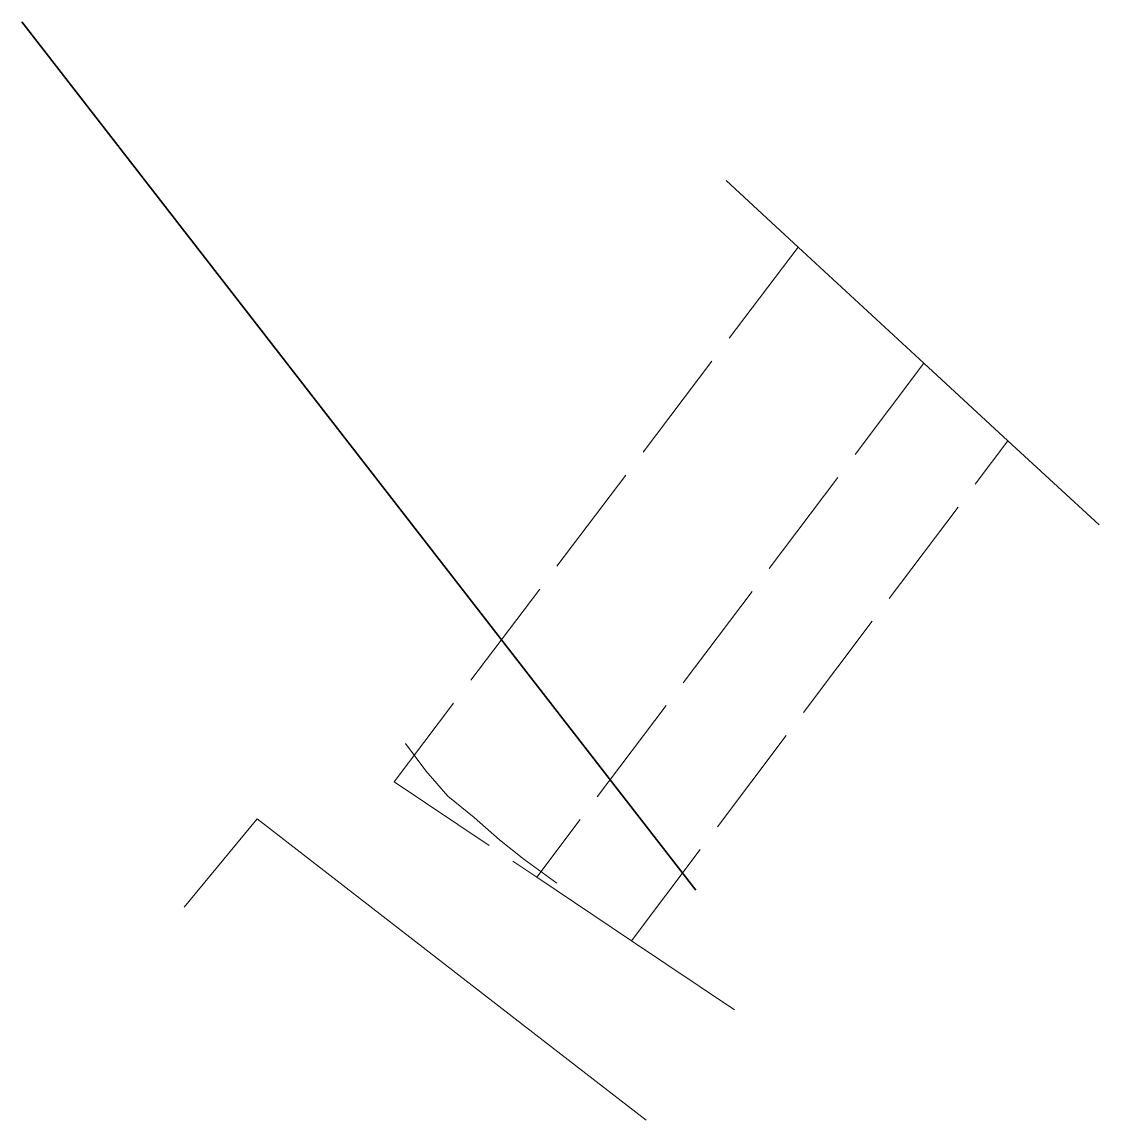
# Model space of a CAD drawing. Header units: metres. Extents: x 536259 to 537561, y 1837033 to 1837942.
# Drawn here: x 537504.3 to 537560.9, y 1837884.8 to 1837942.5 of the extents above; entities outside this region: 3.
import ezdxf

# ---------------------------------------------------------------- set-up
doc = ezdxf.new("R2010")
doc.units = ezdxf.units.M
doc.linetypes.add('DASH_DOUBLE_DOT', pattern=[9.2, 5, -1.2, 0.3, -1.2, 0.3, -1.2])
doc.linetypes.add('LONG_DASHED', pattern=[7.5, 6, -1.5])
for name, color, linetype, lineweight in [('1', 7, 'LONG_DASHED', 13), ('14', 7, 'LONG_DASHED', 13), ('15', 7, 'Continuous', 13), ('23', 7, 'Continuous', 13), ('35', 7, 'Continuous', 13), ('52', 7, 'DASH_DOUBLE_DOT', 60)]:
    doc.layers.add(name, color=color, linetype=linetype, lineweight=lineweight)

msp = doc.modelspace()

# ---------------------------------------------------------------- linework, layer by layer
at = {"layer": '1', "linetype": 'Continuous', "lineweight": 35}
msp.add_line((537504.34, 1837942.48), (537539.71, 1837896.89), dxfattribs=at)
at = {"layer": '1'}
msp.add_line((537536.34, 1837894.24), (537556.1, 1837920.49), dxfattribs=at)
at = {"layer": '14'}
for p, q in [((537545.08, 1837930.66), (537523.88, 1837902.59)), ((537551.69, 1837924.56), (537531.36, 1837897.58)), ((537523.88, 1837902.59), (537531.36, 1837897.58)), ((537531.36, 1837897.58), (537536.34, 1837894.24))]:
    msp.add_line(p, q, dxfattribs=at)
at = {"layer": '14', "linetype": 'Continuous'}
for p, q in [((537545.08, 1837930.66), (537551.69, 1837924.56)), ((537551.69, 1837924.56), (537556.1, 1837920.49)), ((537560.88, 1837916.08), (537556.1, 1837920.49)), ((537536.34, 1837894.24), (537541.74, 1837890.62))]:
    msp.add_line(p, q, dxfattribs=at)
at = {"layer": '15'}
msp.add_line((537541.3, 1837934.15), (537545.08, 1837930.66), dxfattribs=at)
at = {"layer": '23'}
msp.add_line((537537.11, 1837884.83), (537530.78, 1837889.73), dxfattribs=at)
msp.add_lwpolyline([(537530.78, 1837889.73), (537516.69, 1837900.64), (537512.86, 1837896.01)], dxfattribs=at)
at = {"layer": '35'}
msp.add_lwpolyline([(537524.47, 1837904.59), (537525.54, 1837903.17), (537526.69, 1837901.84), (537528.07, 1837900.72), (537529.4, 1837899.54), (537530.69, 1837898.53), (537532.41, 1837897.27)], dxfattribs=at)
at = {"layer": '52'}
for points in [[(536258.9, 1837033.37), (536262.4, 1837033.71), (536270.04, 1837035.33), (536269.12, 1837036.63), (536268.82, 1837036.96), (536268.17, 1837038.71), (536268.05, 1837039.15), (536268.68, 1837062.38), (536269.37, 1837086.07), (536269.49, 1837094.66), (536269.4, 1837098.9), (536267.93, 1837110.52), (536268.86, 1837112.7), (536270.61, 1837114.48), (536270.21, 1837116.5), (536269.09, 1837122.15), (536267.09, 1837124.3), (536265.75, 1837125.75), (536265.9, 1837129.33), (536267.03, 1837135.56), (536268.07, 1837139.91), (536268.2, 1837140.33), (536269.44, 1837144.21), (536270.11, 1837146.04), (536275.59, 1837161.04), (536277.45, 1837166.14), (536277.96, 1837167.54), (536283.95, 1837183.25), (536298.3, 1837220.65), (536301.01, 1837227.47), (536305.7, 1837239.17), (536312.74, 1837255.99), (536313.46, 1837256.37), (536314.99, 1837257.19), (536316.45, 1837257.31), (536317.99, 1837256.98), (536318.03, 1837257.05), (536320.24, 1837260.87), (536321, 1837262.19), (536318.67, 1837263.68), (536317.65, 1837265.4), (536317.56, 1837265.87), (536317.36, 1837266.88), (536320.46, 1837274.58), (536326.62, 1837289.42), (536329.75, 1837296.8), (536338.38, 1837317.57), (536339.69, 1837320.77), (536353.13, 1837353.48), (536358.69, 1837366.26), (536361.65, 1837373.05), (536361.82, 1837373.44), (536356.31, 1837375.94), (536355.65, 1837376.24)], [(536355.65, 1837376.24), (536351.2, 1837364.56), (536351.15, 1837364.43), (536347.05, 1837354.39), (536346.94, 1837354.11), (536346.07, 1837352), (536344.28, 1837347.65), (536342.96, 1837344.44), (536339.14, 1837335.13), (536337.09, 1837330.24), (536334.25, 1837323.47), (536333.85, 1837322.51), (536331.18, 1837316.06), (536330.79, 1837315.11), (536329.3, 1837311.4), (536328.13, 1837308.52), (536323.82, 1837297.94), (536321.55, 1837292.58), (536318.17, 1837284.58), (536317.98, 1837284.08), (536314.95, 1837276.14), (536314.91, 1837276.02), (536300.41, 1837241.86), (536300.36, 1837241.75), (536297.81, 1837235.1), (536297.66, 1837234.72), (536295.09, 1837228.65), (536293.51, 1837224.92), (536293.33, 1837224.5), (536287.76, 1837209.93), (536285.2, 1837203.24), (536279.07, 1837186.74), (536266.03, 1837152.71), (536264.57, 1837148.71), (536263.23, 1837145.06), (536261.47, 1837138.8), (536260.46, 1837133.4), (536260.15, 1837131.77), (536260.07, 1837129.67), (536259.88, 1837124.84)], [(536259.88, 1837124.84), (536260.09, 1837121.42), (536261.29, 1837113.69), (536261.35, 1837113.29), (536262.88, 1837101.42), (536263.24, 1837098.62), (536263.28, 1837084.52), (536262.81, 1837070.7), (536262.81, 1837070.63), (536262.34, 1837058.84), (536262.3, 1837058.04), (536262.3, 1837057.95), (536261.92, 1837045.07), (536261.79, 1837040.43), (536261.37, 1837036.99), (536260.45, 1837034.71), (536258.9, 1837033.37)]]:
    msp.add_lwpolyline(points, dxfattribs=at)

doc.saveas('drawing.dxf')
